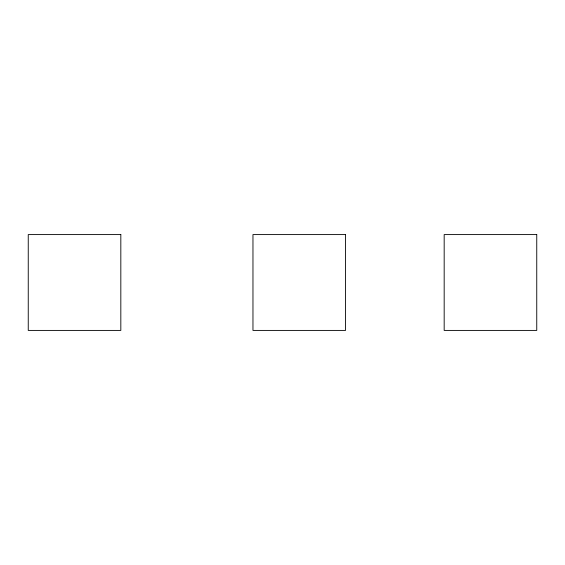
<?xml version="1.0" encoding="UTF-8"?>
<svg xmlns="http://www.w3.org/2000/svg" width="565" height="565" viewBox="0 0 565 565"><rect width="100%" height="100%" fill="white"/><g stroke="black" fill="none" stroke-linecap="round" stroke-linejoin="round"><path stroke-width="0.85" d="M120.825 234.588L28.25 234.588L28.25 330.412L120.825 330.412L120.825 234.588M345.54 234.588L252.965 234.588L252.965 330.412L345.54 330.412L345.54 234.588M536.75 234.588L444.175 234.588L444.175 330.412L536.75 330.412L536.75 234.588"/></g></svg>
